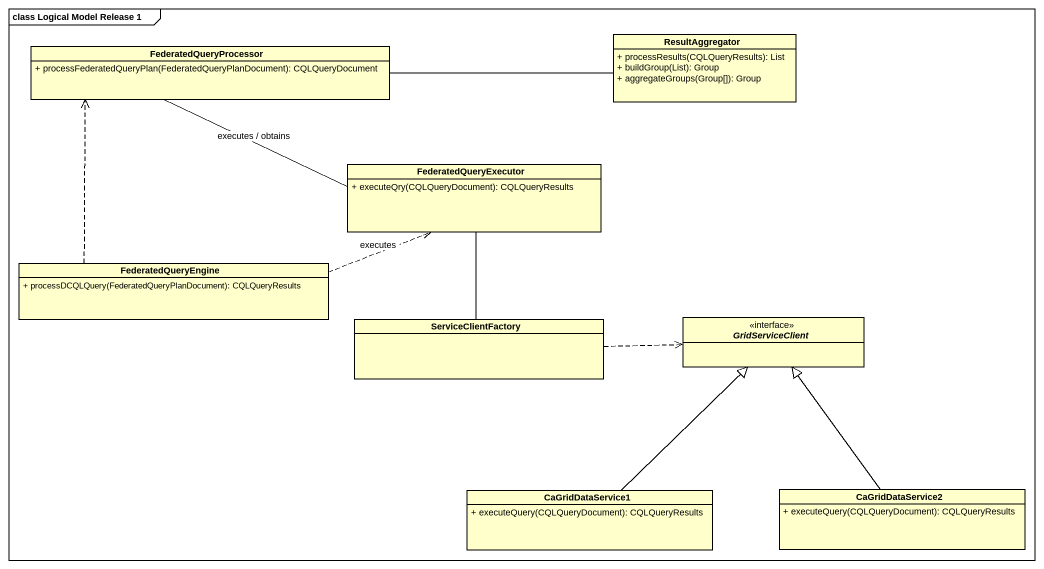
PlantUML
@startuml
mainframe class Logical Model Release 1
hide circle
hide empty members
skinparam classAttributeIconSize 0
class ResultAggregator {
  + processResults(CQLQueryResults): List
  + buildGroup(List): Group
  + aggregateGroups(Group[]): Group
}
class FederatedQueryProcessor {
  + processFederatedQueryPlan(FederatedQueryPlanDocument): CQLQueryDocument
}
class FederatedQueryExecutor {
  + executeQry(CQLQueryDocument): CQLQueryResults
}
class FederatedQueryEngine {
  + processDCQLQuery(FederatedQueryPlanDocument): CQLQueryResults
}
class ServiceClientFactory
interface GridServiceClient <<interface>>
class CaGridDataService1 {
  + executeQuery(CQLQueryDocument): CQLQueryResults
}
class CaGridDataService2 {
  + executeQuery(CQLQueryDocument): CQLQueryResults
}
FederatedQueryProcessor -right- ResultAggregator
FederatedQueryProcessor -right- FederatedQueryExecutor : executes / obtains
FederatedQueryExecutor -- ServiceClientFactory
FederatedQueryEngine .up.> FederatedQueryProcessor
FederatedQueryEngine .right.> FederatedQueryExecutor : executes
ServiceClientFactory .right.> GridServiceClient
CaGridDataService1 -up-|> GridServiceClient
CaGridDataService2 -up-|> GridServiceClient
@enduml
